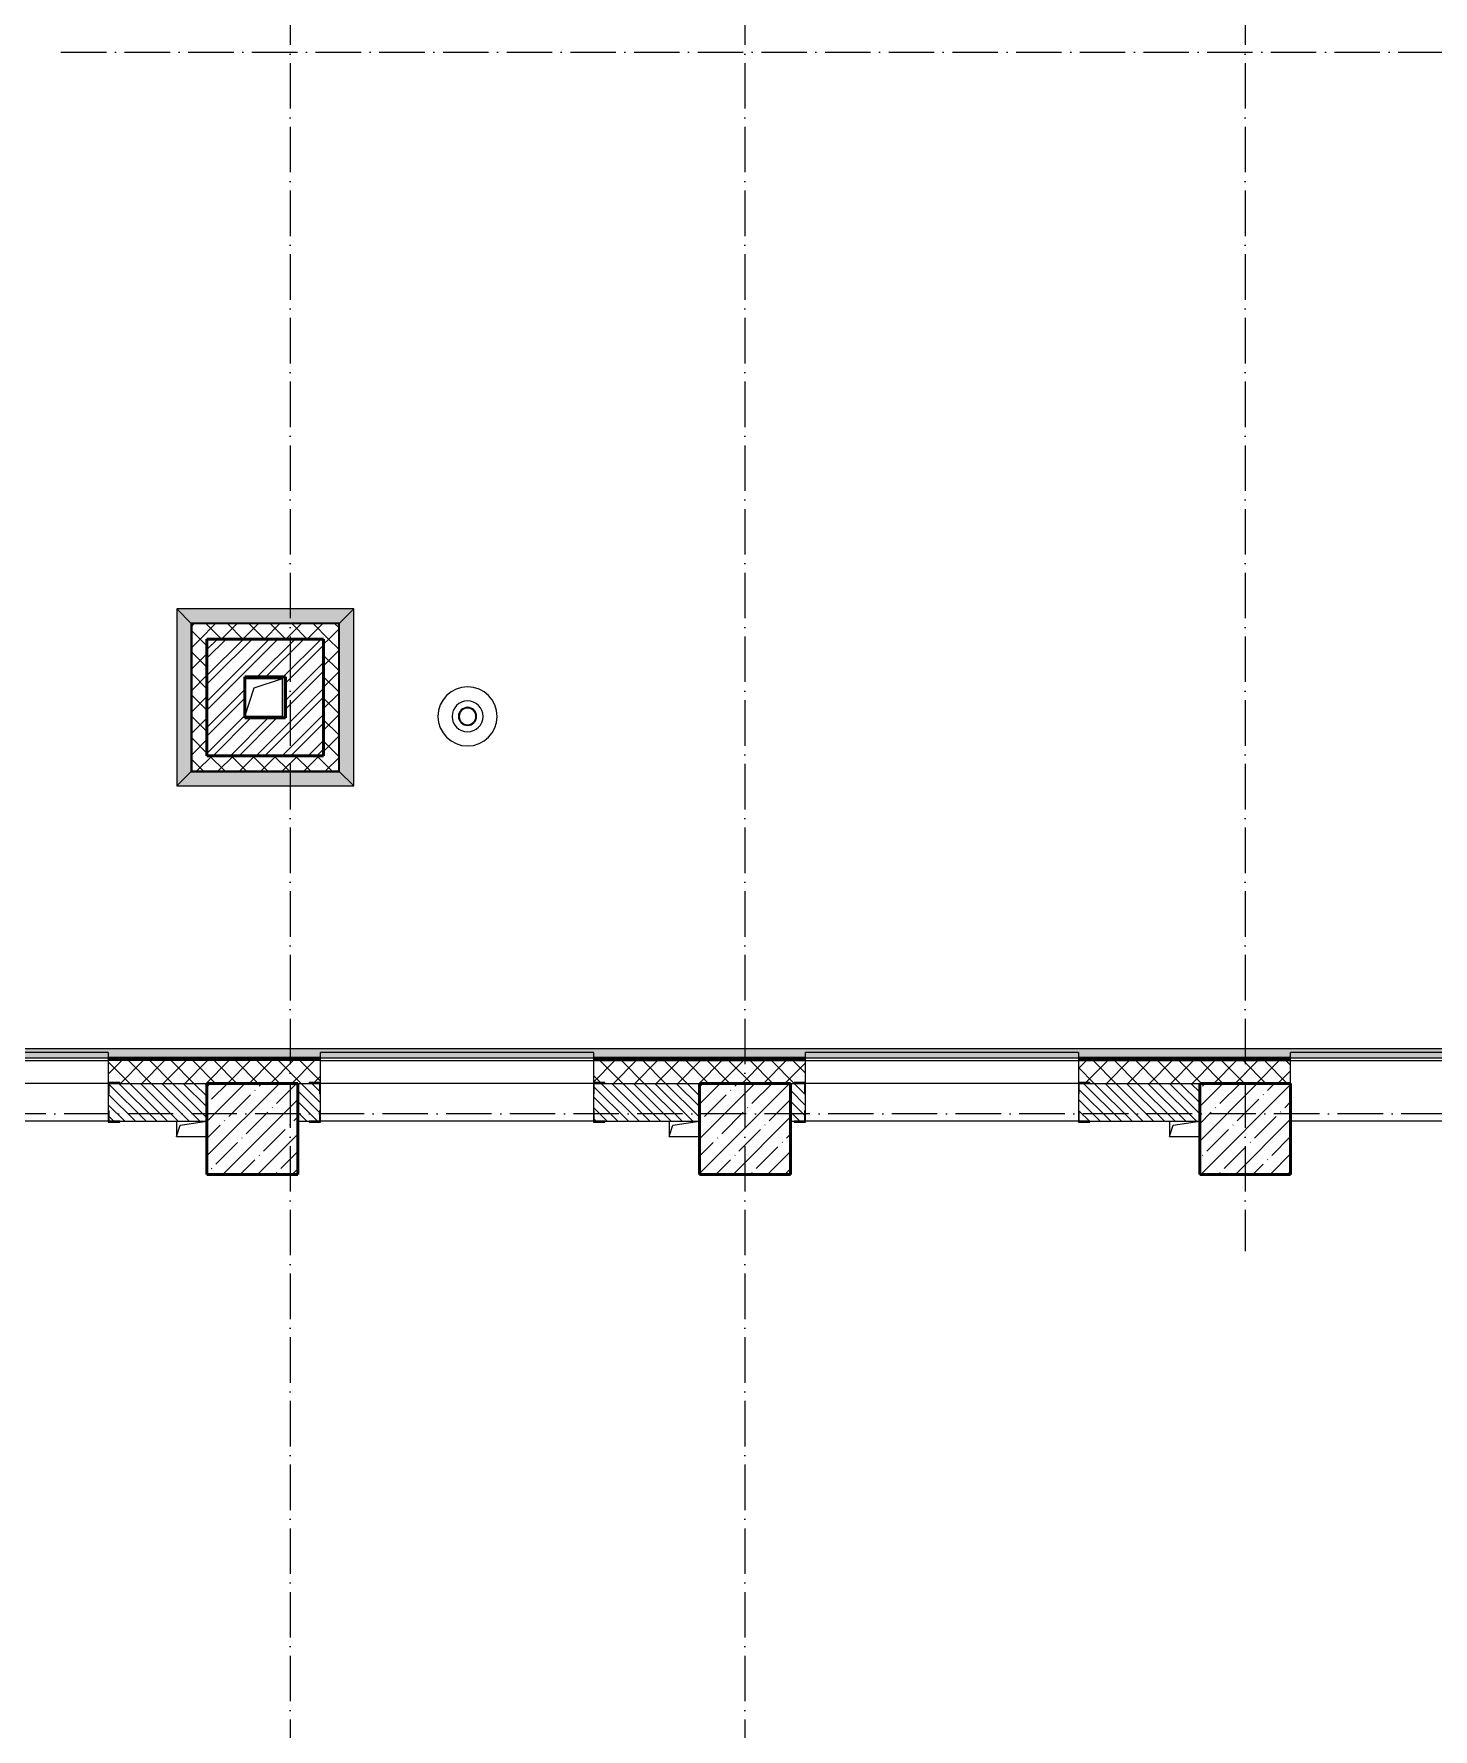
# Model space of a CAD drawing. Header units: millimetres. Extents: x -136833 to 49383, y -8033 to 344618.
# Drawn here: x -97175 to -87944, y 309319 to 320498 of the extents above; entities that cross this region are included whole.
import ezdxf

# ---------------------------------------------------------------- set-up
doc = ezdxf.new("R2010")
doc.units = ezdxf.units.MM
doc.linetypes.add('50_200_ШТРИХ_1Т_ш5_п1_п1_', pattern=[700, 500, -100, 0, -100])
for name, color, linetype, lineweight in [('A-FLOR-____-OTLN', 7, 'Continuous', 9), ('A-GENM-____-MCUT', 7, 'Continuous', 25), ('A-GENM-____-OTLN', 7, 'Continuous', 9), ('A-GENM-____-OTLN-1', 7, 'Continuous', 25), ('A-GLAZ-____-OTLN', 7, 'Continuous', 9), ('A-WALL-____-MCUT', 7, 'Continuous', 13), ('A-WALL-____-MCUT-1', 7, 'Continuous', 9), ('A-WALL-____-MCUT-2', 7, 'Continuous', 50), ('A-WALL-____-OTLN', 7, 'Continuous', 9), ('A-WALL-____-PATT-1', 7, 'Continuous', 9), ('A-WALL-FNSH-MCUT-1', 7, 'Continuous', 9), ('S-COLS-____-MCUT', 7, 'Continuous', 50), ('S-COLS-____-OTLN', 7, 'Continuous', 9), ('S-GRID-____-OTLN-1', 7, '50_200_ШТРИХ_1Т_ш5_п1_п1_', 9)]:
    doc.layers.add(name, color=color, linetype=linetype, lineweight=lineweight)
doc.layers.add('A-GLAZ-____-OTLN-1', color=7, linetype='Continuous', lineweight=9, true_color=0xc0c0c0)
pattern_1 = [(45, (-131434.41, 245796.49), (-70.71068, 70.71068), []), (135, (-131434.41, 245796.49), (-70.71068, -70.71068), [])]
pattern_2 = [(135, (-131434.413, 245796.486), (-35.35534, -35.35534), [])]
pattern_3 = [(45, (-131434.41, 245796.49), (-85.53659, 85.53659), []), (45, (-131377.39, 245796.49), (-85.53659, 85.53659), [])]

# ---------------------------------------------------------------- blocks, each defined once
blk = doc.blocks.new('BSC_Колонна _Прямоугольная - 600х600-V73-АР1_План отверстий 2 этажа в осях 1-64_Ю-ЯЯ')
at = {"layer": 'S-COLS-____-OTLN'}
h = blk.add_hatch(dxfattribs=at)
h.set_pattern_fill('FP_85', color=256, style=0, pattern_type=2)
h.set_pattern_definition([(45, (-35700, -67481.04), (-114.04925, 114.04925), []), (45, (-35585.95, -67481.04), (-114.04925, 114.04925), [201.613, -40.323, 3.353, -36.97])])
h.paths.add_polyline_path([(-300, -300), (300, -300), (300, 300), (-300, 300)], flags=0)
at = {"layer": 'S-COLS-____-MCUT'}
for p, q in [((300, 300), (-300, 300)), ((-300, 300), (-300, -300)), ((300, -300), (300, 300)), ((-300, -300), (300, -300))]:
    blk.add_line(p, q, dxfattribs=at)
blk = doc.blocks.new('BSC_Колонна _Прямоугольная - 600х600-V77-АР1_План отверстий 2 этажа в осях 1-64_Ю-ЯЯ')
at = {"layer": 'S-COLS-____-OTLN'}
h = blk.add_hatch(dxfattribs=at)
h.set_pattern_fill('FP_89', color=256, style=0, pattern_type=2)
h.set_pattern_definition([(45, (-38950, -67481.04), (-114.04925, 114.04925), []), (45, (-38835.95, -67481.04), (-114.04925, 114.04925), [201.613, -40.323, 3.353, -36.97])])
h.paths.add_polyline_path([(-300, -300), (300, -300), (300, 300), (-300, 300), (-300, 237)], flags=0)
at = {"layer": 'S-COLS-____-MCUT'}
for p, q in [((300, 300), (-300, 300)), ((-300, 300), (-300, -300)), ((300, -300), (300, 300)), ((-300, -300), (300, -300))]:
    blk.add_line(p, q, dxfattribs=at)
blk = doc.blocks.new('BSC_Колонна _Прямоугольная - 600х600-V85-АР1_План отверстий 2 этажа в осях 1-64_Ю-ЯЯ')
at = {"layer": 'S-COLS-____-OTLN'}
h = blk.add_hatch(dxfattribs=at)
h.set_pattern_fill('FP_98', color=256, style=0, pattern_type=2)
h.set_pattern_definition([(45, (-42250, -67481.04), (-114.04925, 114.04925), []), (45, (-42135.95, -67481.04), (-114.04925, 114.04925), [201.613, -40.323, 3.353, -36.97])])
h.paths.add_polyline_path([(-300, -300), (300, -300), (300, 300), (-300, 300)], flags=0)
at = {"layer": 'S-COLS-____-MCUT'}
for p, q in [((300, 300), (-300, 300)), ((-300, 300), (-300, -300)), ((300, -300), (300, 300)), ((-300, -300), (300, -300))]:
    blk.add_line(p, q, dxfattribs=at)
blk = doc.blocks.new('Фахверк_СКБ_Уголок - 250_1500-27508739-АР1_План отверстий 2 этажа в осях 1-64_Ю-ЯЯ')
at = {"layer": 'A-GENM-____-MCUT'}
for p, q in [((125, 181), (50, 181)), ((50, 181), (50, 175)), ((50, 175), (119, 175)), ((119, 175), (119, 106)), ((125, 106), (125, 181)), ((119, 106), (125, 106)), ((119, -75), (50, -75)), ((50, -75), (50, -81)), ((50, -81), (125, -81)), ((125, -6), (119, -6)), ((119, -6), (119, -75)), ((125, -81), (125, -6))]:
    blk.add_line(p, q, dxfattribs=at)
blk = doc.blocks.new('Фахверк_СКБ_Уголок - 250_1500_1-27508816-АР1_План отверстий 2 этажа в осях 1-64_Ю-ЯЯ')
at = {"layer": 'A-GENM-____-MCUT'}
for p, q in [((200, 181), (125, 181)), ((125, 181), (125, 106)), ((131, 106), (131, 175)), ((131, 175), (200, 175)), ((200, 175), (200, 181)), ((125, 106), (131, 106)), ((131, -6), (125, -6)), ((125, -6), (125, -81)), ((125, -81), (200, -81)), ((131, -75), (131, -6)), ((200, -75), (131, -75)), ((200, -81), (200, -75))]:
    blk.add_line(p, q, dxfattribs=at)
blk = doc.blocks.new('Отлив_СКБ - Отлив витража_СФТК-31884011-АР1_План отверстий 2 этажа в осях 1-64_Ю-ЯЯ')
at = {"layer": 'A-GLAZ-____-OTLN-1'}
for points in [[(1800, 2), (1800, 37), (0, 37), (0, 2), (1715, 2)], [(1715, 0), (1800, 0), (1800, 2), (0, 2), (0, 0)]]:
    blk.add_hatch(color=256, dxfattribs=at).paths.add_polyline_path(points, flags=0)
at = {"layer": 'A-GLAZ-____-OTLN'}
for p, q in [((0, 3), (0, 37)), ((1800, 37), (0, 37)), ((0, 2), (1800, 2)), ((1800, 37), (1800, 3)), ((1800, 0), (0, 0))]:
    blk.add_line(p, q, dxfattribs=at)
blk = doc.blocks.new('Кровельный аэратор - 143_Кровельный аэратор-15605992-АР1_План отверстий 2 этажа в осях 1-64_Ю-ЯЯ')
at = {"layer": 'A-GENM-____-OTLN'}
for radius, start, end in [(195, 360, 180), (195, 180, 360), (102, 360, 180), (102, 180, 360), (60, 360, 180), (60, 180, 360), (55, 360, 180), (55, 180, 360)]:
    blk.add_arc((0, 0), radius, start, end, dxfattribs=at)
blk = doc.blocks.new('AR_Отверстие прямоугольное _в плите_ - AR_Отверстие прямоугольное _в плите_-V173-АР1_План отверстий 2 этажа в осях 1-64_Ю-ЯЯ')
at = {"layer": 'A-GENM-____-OTLN'}
for p, q in [((-100, 50), (-100, -50)), ((-100, -50), (-75, 25)), ((-75, 25), (100, 50)), ((-100, -50), (100, -50))]:
    blk.add_line(p, q, dxfattribs=at)
blk = doc.blocks.new('AR_Отверстие прямоугольное _в плите_ - AR_Отверстие прямоугольное _в плите_-30458064-АР1_План отверстий 2 этажа в осях 1-64_Ю-ЯЯ')
at = {"layer": 'A-GENM-____-OTLN'}
for p, q in [((125, 125), (-125, 125)), ((-63, 63), (125, 125)), ((125, -125), (125, 125)), ((-125, -125), (-63, 63)), ((-125, -125), (125, -125))]:
    blk.add_line(p, q, dxfattribs=at)
blk = doc.blocks.new('Отлив_СКБ1 - Отлив_Шахты-32497870-АР1_План отверстий 2 этажа в осях 1-64_Ю-ЯЯ')
at = {"layer": 'A-GLAZ-____-OTLN-1'}
blk.add_hatch(color=256, dxfattribs=at).paths.add_polyline_path([(969, -199), (873, -103), (873, -105), (-103, -105), (-103, -103), (-199, -199), (875, -199)], flags=0)
at = {"layer": 'A-GLAZ-____-OTLN'}
for p, q in [((-199, -199), (-103, -103)), ((873, -103), (969, -199)), ((-199, -199), (969, -199))]:
    blk.add_line(p, q, dxfattribs=at)
blk = doc.blocks.new('Отлив_СКБ1 - Отлив_Фасады на кровле-32719942-АР1_План отверстий 2 этажа в осях 1-64_Ю-ЯЯ')
at = {"layer": 'A-GLAZ-____-OTLN-1'}
blk.add_hatch(color=256, dxfattribs=at).paths.add_polyline_path([(18850, 170), (18850, 204), (20650, 204), (20650, 170), (21320, 170), (21320, 228), (228, 228), (170, 170), (2850, 170), (2850, 204), (4650, 204), (4650, 170), (6050, 170), (6050, 204), (7850, 204), (7850, 170), (9250, 170), (9250, 204), (11050, 204), (11050, 170), (12450, 170), (12450, 204), (14250, 204), (14250, 170), (15650, 170), (15650, 204), (17450, 204), (17450, 170), (18705, 170)], flags=0)
at = {"layer": 'A-GLAZ-____-OTLN'}
blk.add_line((21320, 228), (228, 228), dxfattribs=at)
blk = doc.blocks.new('3эт')
at = {"layer": 'S-GRID-____-OTLN-1', "color": 251, "ltscale": 0.6, "true_color": 0x636466}
for p, q in [((319720.7, 4029.4), (319720.7, -33971.9)), ((322720.7, 4029.4), (322720.7, -33971.9)), ((326020.7, 4029.4), (326020.7, -20188)), ((318208.2, -12282.4), (387845.1, -12282.4)), ((387845.1, -19282.4), (279101.9, -19282.4))]:
    blk.add_line(p, q, dxfattribs=at)

msp = doc.modelspace()

# ---------------------------------------------------------------- hatches: boundary and pattern name
at = {"layer": 'A-WALL-____-PATT-1'}
h = msp.add_hatch(dxfattribs=at)
h.set_pattern_fill('FP_1', color=256, style=0, pattern_type=2)
h.set_pattern_definition(pattern_1)
h.paths.add_polyline_path([(-95164.4, 316507.5), (-95164.4, 316607.5), (-96134.4, 316607.5), (-96134.4, 316507.5), (-95215.8, 316507.5)], flags=0)
h = msp.add_hatch(dxfattribs=at)
h.set_pattern_fill('FP_1', color=256, style=0, pattern_type=2)
h.set_pattern_definition(pattern_1)
h.paths.add_polyline_path([(-96034.4, 315737.5), (-96034.4, 316507.5), (-96134.4, 316507.5), (-96134.4, 315737.5), (-96099.6, 315737.5)], flags=0)
h = msp.add_hatch(dxfattribs=at)
h.set_pattern_fill('FP_3', color=256, style=0, pattern_type=2)
h.set_pattern_definition(pattern_3)
h.paths.add_polyline_path([(-95784.4, 316257.5), (-95264.4, 316257.5), (-95264.4, 316507.5), (-96034.4, 316507.5), (-96034.4, 316257.5)], flags=0)
h = msp.add_hatch(dxfattribs=at)
h.set_pattern_fill('FP_1', color=256, style=0, pattern_type=2)
h.set_pattern_definition(pattern_1)
h.paths.add_polyline_path([(-95164.4, 315637.5), (-95164.4, 316507.5), (-95264.4, 316507.5), (-95264.4, 315637.5), (-95215.8, 315637.5)], flags=0)
h = msp.add_hatch(dxfattribs=at)
h.set_pattern_fill('FP_3', color=256, style=0, pattern_type=2)
h.set_pattern_definition(pattern_3)
h.paths.add_polyline_path([(-95784.4, 315987.5), (-95784.4, 316257.5), (-96034.4, 316257.5), (-96034.4, 315987.5)], flags=0)
h = msp.add_hatch(dxfattribs=at)
h.set_pattern_fill('FP_3', color=256, style=0, pattern_type=2)
h.set_pattern_definition(pattern_3)
h.paths.add_polyline_path([(-95264.4, 315737.5), (-95264.4, 316257.5), (-95514.4, 316257.5), (-95514.4, 315737.5)], flags=0)
h = msp.add_hatch(dxfattribs=at)
h.set_pattern_fill('FP_3', color=256, style=0, pattern_type=2)
h.set_pattern_definition(pattern_3)
h.paths.add_polyline_path([(-96034.4, 315737.5), (-95514.4, 315737.5), (-95514.4, 315987.5), (-96034.4, 315987.5), (-96034.4, 315936.4)], flags=0)
h = msp.add_hatch(dxfattribs=at)
h.set_pattern_fill('FP_1', color=256, style=0, pattern_type=2)
h.set_pattern_definition(pattern_1)
h.paths.add_polyline_path([(-96099.6, 315637.5), (-95264.4, 315637.5), (-95264.4, 315737.5), (-96134.4, 315737.5), (-96134.4, 315637.5)], flags=0)
h = msp.add_hatch(dxfattribs=at)
h.set_pattern_fill('FP_1', color=256, style=0, pattern_type=2)
h.set_pattern_definition(pattern_1)
h.paths.add_polyline_path([(-86234.4, 313577.5), (-86219.4, 313577.5), (-86219.4, 313727.5), (-87084.4, 313727.5), (-87084.4, 313577.5), (-86378.3, 313577.5)], flags=0)
h.paths.add_polyline_path([(-89913.3, 313577.5), (-88884.4, 313577.5), (-88884.4, 313727.5), (-90284.4, 313727.5), (-90284.4, 313583.5), (-90209.4, 313583.5), (-90209.4, 313577.5)], flags=0)
h.paths.add_polyline_path([(-92184.4, 313577.5), (-92159.4, 313577.5), (-92159.4, 313583.5), (-92084.4, 313583.5), (-92084.4, 313727.5), (-93484.4, 313727.5), (-93484.4, 313583.5), (-93409.4, 313583.5), (-93409.4, 313577.5), (-92564.6, 313577.5)], flags=0)
h.paths.add_polyline_path([(-96099.6, 313577.5), (-95359.4, 313577.5), (-95359.4, 313583.5), (-95284.4, 313583.5), (-95284.4, 313727.5), (-96684.4, 313727.5), (-96684.4, 313583.5), (-96609.4, 313583.5), (-96609.4, 313577.5)], flags=0)
h.paths.add_polyline_path([(-98559.4, 313577.5), (-98559.4, 313583.5), (-98484.4, 313583.5), (-98484.4, 313727.5), (-99884.4, 313727.5), (-99884.4, 313583.5), (-99809.4, 313583.5), (-99809.4, 313577.5), (-98750.8, 313577.5)], flags=0)
h.paths.add_polyline_path([(-101759.4, 313577.5), (-101759.4, 313583.5), (-101684.4, 313583.5), (-101684.4, 313727.5), (-103084.4, 313727.5), (-103084.4, 313583.5), (-103009.4, 313583.5), (-103009.4, 313577.5), (-102184.4, 313577.5)], flags=0)
h.paths.add_polyline_path([(-104959.4, 313577.5), (-104959.4, 313583.5), (-104884.4, 313583.5), (-104884.4, 313727.5), (-107734.4, 313727.5), (-107734.4, 313577.5), (-106704.6, 313577.5)], flags=0)
h = msp.add_hatch(dxfattribs=at)
h.set_pattern_fill('FP_6', color=256, style=0, pattern_type=2)
h.set_pattern_definition(pattern_2)
h.paths.add_polyline_path([(-96099.6, 313327.5), (-96034.4, 313327.5), (-96034.4, 313577.5), (-96678.4, 313577.5), (-96678.4, 313508.5), (-96684.4, 313508.5), (-96684.4, 313396.5), (-96678.4, 313396.5), (-96678.4, 313327.5), (-96609.4, 313327.5)], flags=0)
h.paths.add_polyline_path([(-98750.8, 313327.5), (-98490.4, 313327.5), (-98490.4, 313396.5), (-98484.4, 313396.5), (-98484.4, 313508.5), (-98490.4, 313508.5), (-98490.4, 313577.5), (-99034.4, 313577.5), (-99034.4, 313327.5)], flags=0)
h = msp.add_hatch(dxfattribs=at)
h.set_pattern_fill('FP_6', color=256, style=0, pattern_type=2)
h.set_pattern_definition(pattern_2)
h.paths.add_polyline_path([(-93448.3, 313327.5), (-92784.4, 313327.5), (-92784.4, 313577.5), (-93478.4, 313577.5), (-93478.4, 313508.5), (-93484.4, 313508.5), (-93484.4, 313396.5), (-93478.4, 313396.5), (-93478.4, 313327.5)], flags=0)
h.paths.add_polyline_path([(-95290.4, 313327.5), (-95290.4, 313396.5), (-95284.4, 313396.5), (-95284.4, 313508.5), (-95290.4, 313508.5), (-95290.4, 313577.5), (-95434.4, 313577.5), (-95434.4, 313327.5), (-95359.4, 313327.5)], flags=0)
h = msp.add_hatch(dxfattribs=at)
h.set_pattern_fill('FP_6', color=256, style=0, pattern_type=2)
h.set_pattern_definition(pattern_2)
h.paths.add_polyline_path([(-90278.4, 313327.5), (-89484.4, 313327.5), (-89484.4, 313577.5), (-90278.4, 313577.5), (-90278.4, 313508.5), (-90284.4, 313508.5), (-90284.4, 313396.5), (-90278.4, 313396.5), (-90278.4, 313329.4)], flags=0)
h.paths.add_polyline_path([(-92159.4, 313327.5), (-92090.4, 313327.5), (-92090.4, 313396.5), (-92084.4, 313396.5), (-92084.4, 313508.5), (-92090.4, 313508.5), (-92090.4, 313577.5), (-92184.4, 313577.5), (-92184.4, 313327.5)], flags=0)

# ---------------------------------------------------------------- linework, layer by layer
at = {"layer": 'A-FLOR-____-OTLN'}
for p, q in [((-95784.4, 316247.5), (-95534.4, 316247.5)), ((-95534.4, 316247.5), (-95534.4, 315997.5)), ((-95534.4, 315997.5), (-95784.4, 315997.5))]:
    msp.add_line(p, q, dxfattribs=at)
at = {"layer": 'A-WALL-____-MCUT'}
for p, q in [((-96609.4, 313577.5), (-96034.4, 313577.5)), ((-95434.4, 313577.5), (-95359.4, 313577.5)), ((-93409.4, 313577.5), (-92784.4, 313577.5)), ((-92184.4, 313577.5), (-92159.4, 313577.5)), ((-90209.4, 313577.5), (-89484.4, 313577.5)), ((-96684.4, 313508.5), (-96684.4, 313396.5)), ((-95284.4, 313396.5), (-95284.4, 313508.5)), ((-93484.4, 313508.5), (-93484.4, 313396.5)), ((-92084.4, 313396.5), (-92084.4, 313508.5)), ((-90284.4, 313508.5), (-90284.4, 313396.5)), ((-96609.4, 313327.5), (-96034.4, 313327.5)), ((-95434.4, 313327.5), (-95359.4, 313327.5)), ((-93409.4, 313327.5), (-92784.4, 313327.5)), ((-92184.4, 313327.5), (-92159.4, 313327.5)), ((-90209.4, 313327.5), (-89484.4, 313327.5))]:
    msp.add_line(p, q, dxfattribs=at)
at = {"layer": 'A-WALL-____-MCUT-1'}
for p, q in [((-96137.4, 316612.5), (-96139.4, 316612.5)), ((-96139.4, 316612.5), (-96139.4, 316610.5)), ((-95159.4, 316610.5), (-96139.4, 316610.5)), ((-96139.4, 316607.5), (-96137.4, 316607.5)), ((-96137.4, 316612.5), (-96137.4, 315632.5)), ((-95164.4, 316607.5), (-96134.4, 316607.5)), ((-96134.4, 316607.5), (-96134.4, 315637.5)), ((-95164.4, 315637.5), (-95164.4, 316607.5)), ((-95159.4, 316612.5), (-95161.4, 316612.5)), ((-95161.4, 315632.5), (-95161.4, 316612.5)), ((-95161.4, 316607.5), (-95159.4, 316607.5)), ((-95159.4, 316610.5), (-95159.4, 316612.5)), ((-96137.4, 315637.5), (-96139.4, 315637.5)), ((-96139.4, 315634.5), (-95159.4, 315634.5)), ((-96139.4, 315634.5), (-96139.4, 315632.5)), ((-96139.4, 315632.5), (-96137.4, 315632.5)), ((-96134.4, 315637.5), (-95164.4, 315637.5)), ((-95164.4, 315634.5), (-95164.4, 315632.5)), ((-95161.4, 315632.5), (-95159.4, 315632.5)), ((-95159.4, 315632.5), (-95159.4, 315634.5)), ((-95284.4, 313739.5), (-96684.4, 313739.5)), ((-95284.4, 313733.5), (-96684.4, 313733.5)), ((-95284.4, 313727.5), (-96684.4, 313727.5)), ((-96684.4, 313727.5), (-96684.4, 313583.5)), ((-95284.4, 313583.5), (-95284.4, 313727.5)), ((-92084.4, 313739.5), (-93484.4, 313739.5)), ((-92084.4, 313733.5), (-93484.4, 313733.5)), ((-93484.4, 313727.5), (-93484.4, 313583.5)), ((-92084.4, 313583.5), (-92084.4, 313727.5)), ((-88884.4, 313739.5), (-90284.4, 313739.5)), ((-88884.4, 313733.5), (-90284.4, 313733.5)), ((-90284.4, 313727.5), (-90284.4, 313583.5)), ((-88884.4, 313577.5), (-88884.4, 313727.5))]:
    msp.add_line(p, q, dxfattribs=at)
at = {"layer": 'A-WALL-____-MCUT-2'}
for p, q in [((-95264.4, 316507.5), (-96034.4, 316507.5)), ((-96034.4, 316507.5), (-96034.4, 315737.5)), ((-95264.4, 315737.5), (-95264.4, 316507.5)), ((-95784.4, 316257.5), (-95514.4, 316257.5)), ((-95784.4, 315987.5), (-95784.4, 316257.5)), ((-95514.4, 316257.5), (-95514.4, 315987.5)), ((-95514.4, 315987.5), (-95784.4, 315987.5)), ((-96034.4, 315737.5), (-95264.4, 315737.5))]:
    msp.add_line(p, q, dxfattribs=at)
at = {"layer": 'A-WALL-____-OTLN'}
for p, q in [((-98484.4, 313727.5), (-96684.4, 313727.5)), ((-95284.4, 313727.5), (-93484.4, 313727.5)), ((-92084.4, 313727.5), (-90284.4, 313727.5)), ((-88884.4, 313727.5), (-87084.4, 313727.5)), ((-96684.4, 313577.5), (-98484.4, 313577.5)), ((-93484.4, 313577.5), (-95284.4, 313577.5)), ((-90284.4, 313577.5), (-92084.4, 313577.5)), ((-96684.4, 313327.5), (-98484.4, 313327.5)), ((-93484.4, 313327.5), (-95284.4, 313327.5)), ((-90284.4, 313327.5), (-92084.4, 313327.5)), ((-87084.4, 313327.5), (-88884.4, 313327.5))]:
    msp.add_line(p, q, dxfattribs=at)
at = {"layer": 'A-WALL-FNSH-MCUT-1'}
for p, q in [((-96139.4, 316610.5), (-96139.4, 315634.5)), ((-95161.4, 316612.5), (-96137.4, 316612.5)), ((-95159.4, 315634.5), (-95159.4, 316610.5)), ((-96137.4, 315632.5), (-95161.4, 315632.5)), ((-95284.4, 313747.5), (-96684.4, 313747.5)), ((-96684.4, 313747.5), (-96684.4, 313727.5)), ((-95284.4, 313727.5), (-95284.4, 313747.5)), ((-92084.4, 313747.5), (-93484.4, 313747.5)), ((-93484.4, 313747.5), (-93484.4, 313727.5)), ((-93484.4, 313727.5), (-92084.4, 313727.5)), ((-92084.4, 313727.5), (-92084.4, 313747.5)), ((-88884.4, 313747.5), (-90284.4, 313747.5)), ((-90284.4, 313747.5), (-90284.4, 313727.5)), ((-90284.4, 313727.5), (-88884.4, 313727.5)), ((-88884.4, 313727.5), (-88884.4, 313747.5))]:
    msp.add_line(p, q, dxfattribs=at)

# ---------------------------------------------------------------- block references
msp.add_blockref('3эт', (-415205.1, 332659.9))
at = {"layer": 'A-GENM-____-OTLN'}
for name, p in [('AR_Отверстие прямоугольное _в плите_ - AR_Отверстие прямоугольное _в плите_-30458064-АР1_План отверстий 2 этажа в осях 1-64_Ю-ЯЯ', (-95659.4, 316122.5)), ('Кровельный аэратор - 143_Кровельный аэратор-15605992-АР1_План отверстий 2 этажа в осях 1-64_Ю-ЯЯ', (-94314.4, 315997.5)), ('AR_Отверстие прямоугольное _в плите_ - AR_Отверстие прямоугольное _в плите_-V173-АР1_План отверстий 2 этажа в осях 1-64_Ю-ЯЯ', (-96134.4, 313277.5)), ('AR_Отверстие прямоугольное _в плите_ - AR_Отверстие прямоугольное _в плите_-V173-АР1_План отверстий 2 этажа в осях 1-64_Ю-ЯЯ', (-92884.4, 313277.5)), ('AR_Отверстие прямоугольное _в плите_ - AR_Отверстие прямоугольное _в плите_-V173-АР1_План отверстий 2 этажа в осях 1-64_Ю-ЯЯ', (-89584.4, 313277.5))]:
    msp.add_blockref(name, p, dxfattribs=at)
at = {"layer": 'A-GENM-____-OTLN-1', "rotation": 180}
for name, p in [('Фахверк_СКБ_Уголок - 250_1500-27508739-АР1_План отверстий 2 этажа в осях 1-64_Ю-ЯЯ', (-96559.4, 313502.5)), ('Фахверк_СКБ_Уголок - 250_1500_1-27508816-АР1_План отверстий 2 этажа в осях 1-64_Ю-ЯЯ', (-95159.4, 313502.5)), ('Фахверк_СКБ_Уголок - 250_1500-27508739-АР1_План отверстий 2 этажа в осях 1-64_Ю-ЯЯ', (-93359.4, 313502.5)), ('Фахверк_СКБ_Уголок - 250_1500_1-27508816-АР1_План отверстий 2 этажа в осях 1-64_Ю-ЯЯ', (-91959.4, 313502.5)), ('Фахверк_СКБ_Уголок - 250_1500-27508739-АР1_План отверстий 2 этажа в осях 1-64_Ю-ЯЯ', (-90159.4, 313502.5))]:
    msp.add_blockref(name, p, dxfattribs=at)
at = {"layer": 'A-GLAZ-____-OTLN'}
for p, rotation in [((-96034.4, 316507.5), 270), ((-95264.4, 316507.5), 180), ((-95264.4, 315737.5), 90)]:
    msp.add_blockref('Отлив_СКБ1 - Отлив_Шахты-32497870-АР1_План отверстий 2 этажа в осях 1-64_Ю-ЯЯ', p, dxfattribs=dict(at, rotation=rotation))
for name, p in [('Отлив_СКБ1 - Отлив_Шахты-32497870-АР1_План отверстий 2 этажа в осях 1-64_Ю-ЯЯ', (-96034.4, 315737.5)), ('Отлив_СКБ1 - Отлив_Фасады на кровле-32719942-АР1_План отверстий 2 этажа в осях 1-64_Ю-ЯЯ', (-107734.4, 313577.5)), ('Отлив_СКБ - Отлив витража_СФТК-31884011-АР1_План отверстий 2 этажа в осях 1-64_Ю-ЯЯ', (-98484.4, 313744.5)), ('Отлив_СКБ - Отлив витража_СФТК-31884011-АР1_План отверстий 2 этажа в осях 1-64_Ю-ЯЯ', (-95284.4, 313744.5)), ('Отлив_СКБ - Отлив витража_СФТК-31884011-АР1_План отверстий 2 этажа в осях 1-64_Ю-ЯЯ', (-92084.4, 313744.5)), ('Отлив_СКБ - Отлив витража_СФТК-31884011-АР1_План отверстий 2 этажа в осях 1-64_Ю-ЯЯ', (-88884.4, 313744.5))]:
    msp.add_blockref(name, p, dxfattribs=at)
at = {"layer": 'S-COLS-____-OTLN'}
for name, p in [('BSC_Колонна _Прямоугольная - 600х600-V73-АР1_План отверстий 2 этажа в осях 1-64_Ю-ЯЯ', (-95734.4, 313277.5)), ('BSC_Колонна _Прямоугольная - 600х600-V77-АР1_План отверстий 2 этажа в осях 1-64_Ю-ЯЯ', (-92484.4, 313277.5)), ('BSC_Колонна _Прямоугольная - 600х600-V85-АР1_План отверстий 2 этажа в осях 1-64_Ю-ЯЯ', (-89184.4, 313277.5))]:
    msp.add_blockref(name, p, dxfattribs=at)

doc.saveas('drawing.dxf')
